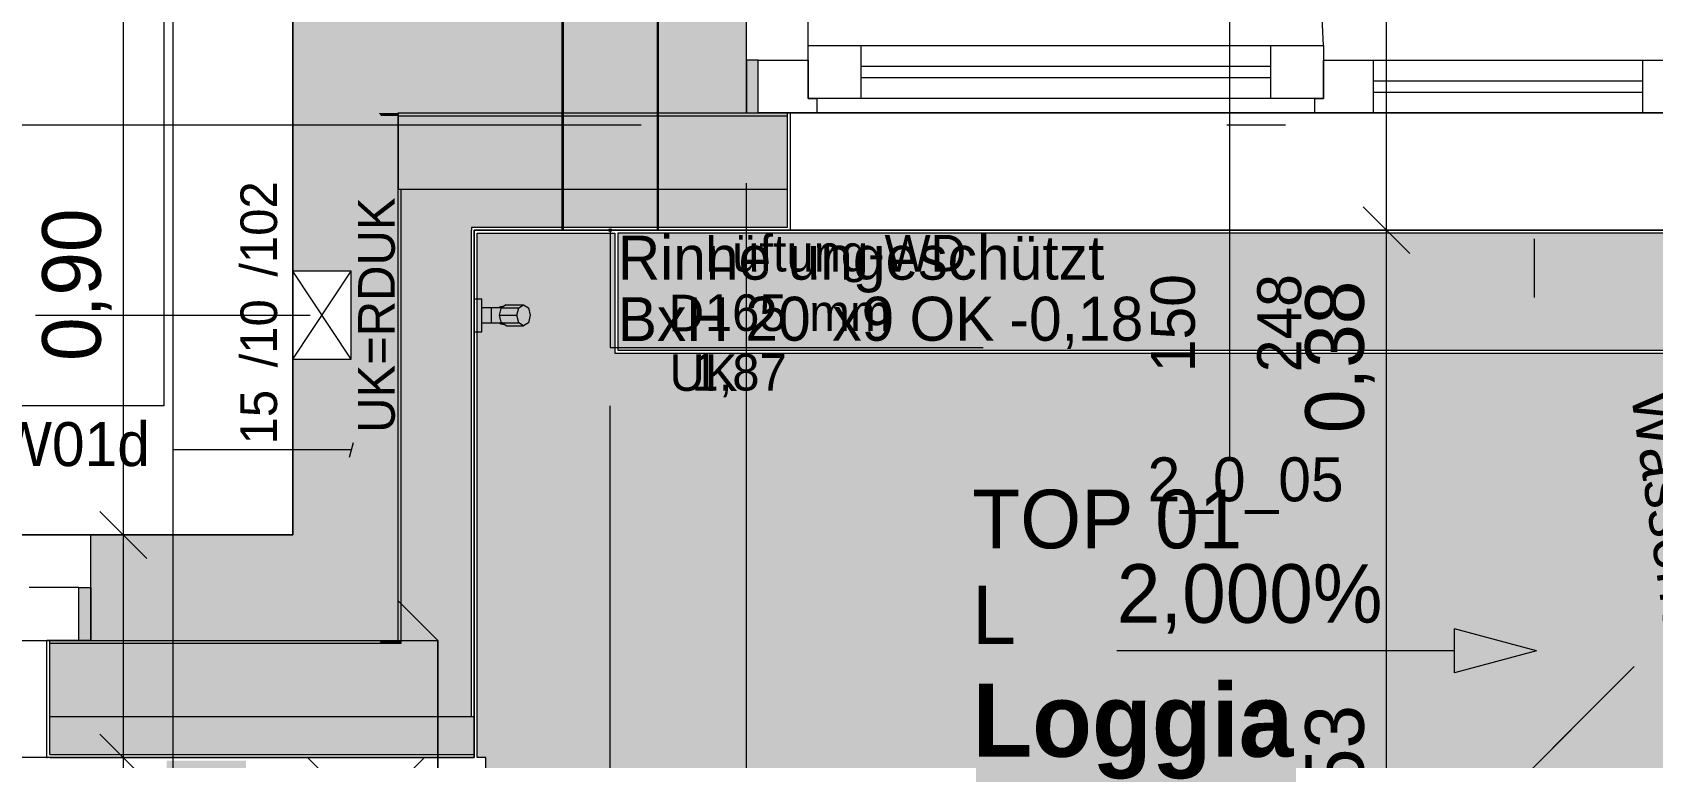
# Model space of a CAD drawing. Header units: metres. Extents: x -3.9 to 83, y -38 to 6.2.
# Drawn here: x 11.76 to 14.527, y -31.08 to -29.843 of the extents above; entities that cross this region are included whole.
import ezdxf

# ---------------------------------------------------------------- set-up
doc = ezdxf.new("R2010")
doc.units = ezdxf.units.M
doc.header["$MEASUREMENT"] = 0
for name, pattern in [('Achse', [0.004, 0.002, -0.001, 0, -0.001]), ('Baufluchtlinie', [0.013, 0.008, -0.005]), ('Schnittlinie', [0.006, 0.003, -0.0015, 0, -0.0015]), ('Strichlinie eng', [0.002, 0.0015, -0.0005]), ('Untersicht', [0.001, 0.0005, -0.0005])]:
    doc.linetypes.add(name, pattern=pattern)
for name, color, linetype in [('0._EG PP_2_000 Achsraster', 7, 'Continuous'), ('0._EG PP_2_110 Wand Aussen', 7, 'Continuous'), ('0._EG PP_2_210 Decke', 7, 'Continuous'), ('0._EG PP_2_220 Bodenaufbau', 7, 'Continuous'), ('0._EG PP_2_221 Bodenaufbau - Abdichtung', 7, 'Continuous'), ('0._EG PP_2_221 Bodenaufbau - Terrassenbelag', 7, 'Continuous'), ('0._EG PP_2_270 Deckendurchbruchsymbol', 7, 'Continuous'), ('0._EG PP_2_520 Fixeinbauten', 7, 'Continuous'), ('0._EG PP_2_611 Entwässerung', 7, 'Continuous'), ('0._EG PP_2_810 Raum', 7, 'Continuous'), ('0._EG PP_2_851 Marker Schnitt', 7, 'Continuous'), ('0._EG PP_2_915 Allgemein Beschriftung.x', 7, 'Continuous'), ('0._EG PP_2_950 Polierplan Bemaßung', 7, 'Continuous'), ('0._EG PP_2_955 Polierplan Beschriftung', 7, 'Continuous')]:
    doc.layers.add(name, color=color, linetype=linetype)
doc.styles.add('ERSTELLTER_STIL_10', font='')
doc.styles.add('ERSTELLTER_STIL_2', font='')
doc.styles.get('ERSTELLTER_STIL_10').set_extended_font_data('Eurostile', bold=True)
doc.styles.get('ERSTELLTER_STIL_2').set_extended_font_data('Eurostile')

msp = doc.modelspace()

# ---------------------------------------------------------------- hatches: boundary and pattern name
at = {"layer": '0._EG PP_2_110 Wand Aussen', "linetype": 'Continuous', "lineweight": 13, "true_color": 0x3f7f02}
for points in [[(12.205, -29.98), (12.3519, -29.98), (12.205, -29.8)], [(12.205, -29.8), (12.3519, -29.98), (12.385, -29.98), (12.385, -29.8)], [(12.385, -29.8), (12.385, -29.98), (12.98, -29.98), (12.98, -29.89), (12.98, -29.8)], [(12.3519, -29.98), (12.205, -29.98), (12.205, -30.25), (12.305, -30.25), (12.305, -30.4), (12.205, -30.4), (12.205, -30.7), (12.385, -30.7), (12.385, -30.0206)], [(12.385, -29.98), (12.3519, -29.98), (12.3559, -29.985), (12.385, -29.985)], [(12.385, -29.985), (12.3559, -29.985), (12.385, -30.0206)], [(12.205, -30.7), (11.86, -30.7), (11.86, -30.79), (11.86, -30.88), (12.205, -30.88)], [(12.205, -30.7), (12.3519, -30.88), (12.385, -30.88), (12.385, -30.7)], [(12.3519, -30.88), (12.205, -30.7), (12.205, -30.88)]]:
    msp.add_hatch(color=76, dxfattribs=at).paths.add_polyline_path(points)
at = {"layer": '0._EG PP_2_110 Wand Aussen', "linetype": 'Continuous', "lineweight": 13, "true_color": 0xff6400}
for points in [[(13, -29.89), (12.98, -29.89), (12.98, -29.98), (13, -29.98)], [(12.385, -30.0206), (12.4579, -30.11), (13.05, -30.11), (13.05, -29.985), (12.385, -29.985)], [(12.39, -30.11), (12.39, -30.0268), (12.385, -30.0206), (12.385, -30.11)], [(12.4579, -30.11), (12.39, -30.0268), (12.39, -30.11)], [(12.39, -30.11), (12.39, -30.175), (12.51, -30.175), (12.51, -30.1739), (12.4579, -30.11)], [(12.51, -30.11), (12.4579, -30.11), (12.51, -30.1739)], [(12.51, -30.1739), (12.5109, -30.175), (13.05, -30.175), (13.05, -30.11), (12.51, -30.11)], [(12.39, -30.175), (12.39, -30.885), (12.51, -30.885), (12.51, -30.175)], [(12.5109, -30.175), (12.51, -30.1739), (12.51, -30.175)], [(11.84, -30.79), (11.84, -30.88), (11.86, -30.88), (11.86, -30.79)], [(11.79, -31.01), (12.39, -31.01), (12.39, -30.9268), (12.3559, -30.885), (11.79, -30.885)], [(12.3559, -30.885), (12.385, -30.9206), (12.385, -30.885)], [(12.385, -30.885), (12.385, -30.9206), (12.39, -30.9268), (12.39, -30.885)], [(12.39, -30.885), (12.39, -30.9268), (12.4579, -31.01), (12.51, -31.01), (12.51, -30.885)], [(12.39, -31.01), (12.4579, -31.01), (12.39, -30.9268)], [(12.4579, -31.01), (11.79, -31.01), (11.79, -31.075), (12.5109, -31.075)], [(12.4579, -31.01), (12.51, -31.0739), (12.51, -31.01)], [(12.51, -31.01), (12.51, -31.0739), (12.5109, -31.075), (12.515, -31.075), (12.515, -31.01)]]:
    msp.add_hatch(color=30, dxfattribs=at).paths.add_polyline_path(points)
at = {"layer": '0._EG PP_2_110 Wand Aussen', "linetype": 'Continuous', "lineweight": 0, "true_color": 0x373737}
for points in [[(12.385, -29.985), (13.05, -29.985), (13.05, -29.98), (12.385, -29.98)], [(12.385, -30.11), (12.385, -30.88), (12.39, -30.88), (12.39, -30.11)], [(11.79, -30.885), (12.3559, -30.885), (12.3519, -30.88), (11.79, -30.88)], [(12.3519, -30.88), (12.3559, -30.885), (12.385, -30.885), (12.385, -30.88)], [(12.385, -30.88), (12.385, -30.885), (12.39, -30.885), (12.39, -30.88)]]:
    msp.add_hatch(color=250, dxfattribs=at).paths.add_polyline_path(points)
at = {"layer": '0._EG PP_2_221 Bodenaufbau - Terrassenbelag', "linetype": 'Continuous', "lineweight": 0, "true_color": 0x111111}
msp.add_hatch(color=250, dxfattribs=at).paths.add_polyline_path([(9.8, -31.215), (9.87, -31.215), (9.87, -32.2451), (18.2062, -31.0466), (18.2099, -30.185), (18.0091, -30.185), (18.0091, -30.315), (17.85, -30.315), (17.85, -30.39), (15.59, -30.39), (15.59, -30.185), (15.345, -30.185), (15.345, -30.595), (14.935, -30.595), (14.935, -30.185), (14.665, -30.185), (14.665, -30.39), (12.755, -30.39), (12.755, -30.185), (12.52, -30.185), (12.52, -31.08), (12.535, -31.08), (12.535, -31.495), (12.125, -31.495), (12.125, -31.085), (11.99, -31.085), (11.99, -31.29), (10.08, -31.29), (10.08, -31.085), (9.8, -31.085)])
at = {"layer": '0._EG PP_2_611 Entwässerung', "linetype": 'Continuous', "lineweight": 13, "true_color": 0x89cdad}
msp.add_hatch(color=123, dxfattribs=at).paths.add_polyline_path([(12.76, -30.385), (14.66, -30.385), (14.66, -30.185), (12.76, -30.185)])
at = {"layer": '0._EG PP_2_950 Polierplan Bemaßung', "linetype": 'Continuous', "lineweight": 0, "true_color": 0x000000}
msp.add_hatch(color=18, dxfattribs=at).paths.add_polyline_path([(12.7445, -30.18), (12.7447, -30.181), (12.7453, -30.1818), (12.7461, -30.1823), (12.747, -30.1825), (12.748, -30.1823), (12.7488, -30.1818), (12.7493, -30.181), (12.7495, -30.18), (12.7493, -30.179), (12.7488, -30.1782), (12.748, -30.1777), (12.747, -30.1775), (12.7461, -30.1777), (12.7453, -30.1782), (12.7447, -30.179)])
at = {"layer": '0._EG PP_2_950 Polierplan Bemaßung', "linetype": 'Continuous', "lineweight": 13, "true_color": 0x6c6cff}
msp.add_hatch(color=171, dxfattribs=at).paths.add_polyline_path([(14.3285, -30.8977), (14.1886, -30.8602), (14.1886, -30.9352)])

# ---------------------------------------------------------------- linework, layer by layer
at = {"layer": '0._EG PP_2_000 Achsraster', "color": 5, "linetype": 'Achse', "lineweight": 0, "ltscale": 1000}
for p, q in [((12, 3), (12, -36)), ((-1.5, -30), (21, -30))]:
    msp.add_line(p, q, dxfattribs=at)
at = {"layer": '0._EG PP_2_110 Wand Aussen', "color": 8, "linetype": 'Strichlinie eng', "lineweight": 0, "ltscale": 1000}
msp.add_line((13.085, -29.865), (13.085, -28.985), dxfattribs=at)
at = {"layer": '0._EG PP_2_110 Wand Aussen', "color": 7, "linetype": 'Continuous', "lineweight": 18, "ltscale": 1000}
for p, q in [((12.98, -29.89), (12.98, -29.8)), ((12.98, -29.89), (12.98, -29.8)), ((12.98, -29.98), (12.98, -29.89)), ((12.98, -29.98), (12.98, -29.89)), ((12.98, -29.98), (12.98, -29.89)), ((12.385, -29.98), (12.385, -29.985)), ((12.385, -29.98), (12.385, -29.985)), ((12.385, -29.98), (12.98, -29.98)), ((12.385, -29.985), (12.385, -30.0206)), ((12.385, -29.985), (12.385, -30.0206)), ((12.98, -29.98), (13.05, -29.98)), ((12.98, -29.98), (13.05, -29.98)), ((12.98, -29.98), (13.05, -29.98)), ((12.385, -30.0206), (12.385, -30.11)), ((12.385, -30.0206), (12.385, -30.11)), ((12.385, -30.7), (12.385, -30.11)), ((12.305, -30.25), (12.205, -30.25)), ((12.305, -30.4), (12.305, -30.25)), ((12.205, -30.4), (12.305, -30.4)), ((11.86, -30.79), (11.86, -30.7)), ((11.86, -30.79), (11.86, -30.7)), ((12.385, -30.88), (12.385, -30.7)), ((12.385, -30.88), (12.385, -30.7)), ((11.86, -30.88), (11.86, -30.79)), ((11.86, -30.88), (11.86, -30.79)), ((11.86, -30.88), (11.86, -30.79)), ((11.86, -30.88), (11.79, -30.88)), ((11.86, -30.88), (11.79, -30.88)), ((11.86, -30.88), (11.79, -30.88)), ((11.86, -30.88), (12.205, -30.88)), ((12.205, -30.88), (12.3519, -30.88)), ((12.3519, -30.88), (12.385, -30.88))]:
    msp.add_line(p, q, dxfattribs=at)
at = {"layer": '0._EG PP_2_110 Wand Aussen', "color": 7, "linetype": 'Continuous', "lineweight": 13, "ltscale": 1000}
for p, q in [((13.805, -30.5691), (13.805, -29.8)), ((13.085, -29.955), (13.085, -29.865)), ((13.085, -29.865), (13.175, -29.865)), ((13.175, -29.865), (13.875, -29.865)), ((13.175, -29.865), (13.175, -29.955)), ((13.875, -29.955), (13.875, -29.865)), ((13.875, -29.865), (13.965, -29.865)), ((13.965, -29.865), (13.965, -29.955)), ((13, -29.89), (13.085, -29.89)), ((13, -29.98), (13, -29.89)), ((13.085, -29.89), (13.085, -29.955)), ((13.175, -29.9), (13.875, -29.9)), ((13.965, -29.955), (13.965, -29.89)), ((13.965, -29.89), (14, -29.89)), ((14, -29.89), (14.05, -29.89)), ((14.05, -29.89), (14.51, -29.89)), ((14.05, -29.89), (14.05, -29.98)), ((14.51, -29.98), (14.51, -29.89)), ((14.51, -29.89), (14.61, -29.89)), ((13.875, -29.92), (13.175, -29.92)), ((14.05, -29.925), (14.51, -29.925)), ((13.085, -29.955), (13.1, -29.955)), ((13.175, -29.955), (13.085, -29.955)), ((13.1, -29.955), (13.1, -29.98)), ((13.875, -29.955), (13.175, -29.955)), ((13.965, -29.955), (13.875, -29.955)), ((13.95, -29.98), (13.95, -29.955)), ((13.95, -29.955), (13.965, -29.955)), ((14.51, -29.945), (14.05, -29.945)), ((12.385, -29.985), (13.05, -29.985)), ((13.1, -29.98), (13, -29.98)), ((13.05, -29.98), (13.055, -29.98)), ((13.05, -30.175), (13.05, -29.98)), ((13.05, -29.98), (13.055, -29.98)), ((13.05, -29.98), (13.055, -29.98)), ((13.055, -29.985), (13.055, -29.98)), ((13.055, -29.985), (13.055, -29.98)), ((13.055, -30.11), (13.055, -29.985)), ((13.055, -30.11), (13.055, -29.985)), ((13.95, -29.98), (13.1, -29.98)), ((14, -29.98), (13.95, -29.98)), ((14.05, -29.98), (14, -29.98)), ((14.51, -29.98), (14.05, -29.98)), ((14.61, -29.98), (14.51, -29.98)), ((12.39, -30.88), (12.39, -30.11)), ((13.055, -30.175), (13.055, -30.11)), ((13.055, -30.175), (13.055, -30.11)), ((12.51, -30.175), (12.51, -30.18)), ((12.51, -30.175), (12.51, -30.18)), ((12.51, -30.175), (12.5109, -30.175)), ((12.51, -30.885), (12.51, -30.18)), ((12.5109, -30.175), (13.05, -30.175)), ((13.05, -30.18), (13.055, -30.18)), ((13.055, -30.18), (13.055, -30.175)), ((13.055, -30.18), (13.055, -30.175)), ((13.055, -30.18), (14.555, -30.18)), ((11.766, -30.325), (12.235, -30.325)), ((11.86, -30.7), (10.21, -30.7)), ((11.84, -30.79), (11.755, -30.79)), ((11.84, -30.88), (11.84, -30.79)), ((11.74, -30.88), (11.84, -30.88)), ((11.785, -30.885), (11.785, -30.88)), ((11.79, -30.88), (11.785, -30.88)), ((11.79, -30.88), (11.785, -30.88)), ((11.79, -30.88), (11.785, -30.88)), ((11.785, -30.885), (11.785, -30.88)), ((11.785, -31.01), (11.785, -30.885)), ((11.785, -31.01), (11.785, -30.885)), ((11.79, -31.075), (11.79, -30.88)), ((11.79, -30.885), (12.3559, -30.885)), ((12.3559, -30.885), (12.385, -30.885)), ((12.385, -30.885), (12.39, -30.885)), ((12.39, -30.885), (12.39, -30.88)), ((12.39, -30.885), (12.39, -30.88)), ((12.51, -31.01), (12.51, -30.885)), ((12.51, -31.01), (12.51, -30.885)), ((11.785, -31.075), (11.785, -31.01)), ((11.785, -31.075), (11.785, -31.01)), ((11.785, -31.08), (10.285, -31.08)), ((11.785, -31.08), (11.785, -31.075)), ((11.785, -31.08), (11.785, -31.075)), ((11.79, -31.08), (11.785, -31.08)), ((11.79, -31.075), (12.5109, -31.075)), ((12.5109, -31.075), (12.515, -31.075))]:
    msp.add_line(p, q, dxfattribs=at)
at = {"layer": '0._EG PP_2_110 Wand Aussen', "color": 1, "linetype": 'Baufluchtlinie', "lineweight": 0, "ltscale": 1000}
for p, q in [((12.385, -30.11), (12.39, -30.11)), ((12.385, -30.11), (12.39, -30.11)), ((12.39, -30.11), (12.4579, -30.11)), ((12.39, -30.11), (12.4579, -30.11)), ((12.4579, -30.11), (13.05, -30.11)), ((11.79, -31.01), (12.39, -31.01)), ((12.39, -31.01), (12.4579, -31.01)), ((12.4579, -31.01), (12.51, -31.01)), ((12.51, -31.01), (12.515, -31.01)), ((12.51, -31.01), (12.515, -31.01))]:
    msp.add_line(p, q, dxfattribs=at)
at = {"layer": '0._EG PP_2_110 Wand Aussen', "color": 7, "linetype": 'Continuous', "lineweight": 18, "ltscale": 1000, "flags": 128}
for points in [[(12.205, -29.8), (12.205, -29.98)], [(12.205, -29.98), (12.205, -30.25)], [(12.205, -30.4), (12.205, -30.7)], [(12.205, -30.7), (11.86, -30.7)]]:
    msp.add_lwpolyline(points, dxfattribs=at)
at = {"layer": '0._EG PP_2_110 Wand Aussen', "color": 16, "linetype": 'Untersicht', "lineweight": 13, "ltscale": 1000, "true_color": 0x7e0000, "flags": 128}
for points in [[(12.6645, -29.8), (12.6645, -29.98)], [(12.8295, -29.98), (12.8295, -29.8)], [(12.6645, -29.98), (12.6645, -29.985)], [(12.6645, -29.985), (12.6645, -30.11)], [(12.8295, -29.985), (12.8295, -29.98)], [(12.8295, -30.11), (12.8295, -29.985)], [(12.6645, -30.11), (12.6645, -30.175)], [(12.8295, -30.175), (12.8295, -30.11)], [(12.6645, -30.175), (12.6645, -30.18)], [(12.8295, -30.18), (12.8295, -30.175)]]:
    msp.add_lwpolyline(points, dxfattribs=at)
at = {"layer": '0._EG PP_2_110 Wand Aussen', "color": 7, "linetype": 'Continuous', "lineweight": 13, "ltscale": 1000, "flags": 128}
for points in [[(13, -29.89), (12.98, -29.89), (12.98, -29.98), (13, -29.98)], [(11.84, -30.79), (11.86, -30.79), (11.86, -30.88), (11.84, -30.88)]]:
    msp.add_lwpolyline(points, close=True, dxfattribs=at)
for points in [[(12.515, -31.01), (12.515, -30.18)], [(12.515, -30.18), (12.6645, -30.18)], [(12.6645, -30.18), (12.8295, -30.18)], [(12.8295, -30.18), (13.05, -30.18)], [(12.515, -31.075), (12.515, -31.01)], [(11.79, -31.08), (12.515, -31.08)], [(12.515, -31.08), (12.515, -31.075)]]:
    msp.add_lwpolyline(points, dxfattribs=at)
at = {"layer": '0._EG PP_2_110 Wand Aussen', "color": 8, "linetype": 'Strichlinie eng', "lineweight": 0, "ltscale": 1000}
msp.add_arc((13.085, -29.865), 0.88, 0, 90, dxfattribs=at)
at = {"layer": '0._EG PP_2_110 Wand Aussen', "color": 7, "linetype": 'Continuous', "lineweight": 13, "ltscale": 1000}
for p in [(13.055, -30.18), (11.86, -30.7), (11.785, -31.08)]:
    msp.add_point(p, dxfattribs=at)
at = {"layer": '0._EG PP_2_210 Decke', "color": 7, "linetype": 'Continuous', "lineweight": 13, "ltscale": 1000, "true_color": 0xf4f4f4, "flags": 128}
msp.add_lwpolyline([(5.305, -21.495), (0.1844, -21.495), (0.1967, -31.38), (9.535, -31.38), (9.535, -30.88), (12.385, -30.88), (12.385, -29.98), (18.7258, -29.98), (18.7621, -21.495), (12.465, -21.495), (12.465, -24.32), (13.0067, -24.32), (13.2326, -25.87), (9.875, -25.87), (7.875, -25.87), (7.875, -23.92), (5.305, -23.92)], close=True, dxfattribs=at)
at = {"layer": '0._EG PP_2_210 Decke', "color": 8, "linetype": 'Continuous', "lineweight": 13, "ltscale": 1000, "flags": 128}
msp.add_lwpolyline([(0.1962, -30.98), (0.1998, -33.8865), (18.7205, -31.2253), (18.7275, -29.58), (11.985, -29.58), (11.985, -30.48), (9.135, -30.48), (9.135, -30.98)], close=True, dxfattribs=at)
at = {"layer": '0._EG PP_2_220 Bodenaufbau', "color": 7, "linetype": 'Continuous', "lineweight": 13, "ltscale": 1000, "true_color": 0xf4f4f4, "flags": 128}
for points in [[(0.3646, -21.675), (0.3765, -31.2), (9.355, -31.2), (9.355, -30.7), (12.205, -30.7), (12.205, -29.8), (18.5466, -29.8), (18.5814, -21.675), (12.645, -21.675), (12.645, -24.1), (10.05, -24.1), (10.05, -25.6), (11.19, -25.6), (11.19, -26.05), (7.695, -26.05), (7.695, -24.1), (5.125, -24.1), (5.125, -21.675)], [(0.5091, -33.33), (0.1991, -33.3299), (0.1997, -33.8043), (18.4106, -31.1861), (18.4149, -30.18), (12.515, -30.18), (12.515, -31.08), (9.665, -31.08), (9.665, -31.58), (0.5066, -31.58)], [(0.5091, -33.33), (0.1991, -33.3299), (0.1997, -33.8057), (18.5407, -31.1689), (18.5449, -30.18), (12.515, -30.18), (12.515, -31.08), (9.665, -31.08), (9.665, -31.58), (0.5066, -31.58)]]:
    msp.add_lwpolyline(points, close=True, dxfattribs=at)
at = {"layer": '0._EG PP_2_221 Bodenaufbau - Abdichtung', "color": 171, "linetype": 'Untersicht', "lineweight": 13, "ltscale": 1000, "true_color": 0x6c6cff, "flags": 128}
for points in [[(12.385, -29.98), (14.84, -29.98)], [(12.385, -30.8125), (12.385, -29.98)], [(15.14, -30.28), (13.4349, -31.9852)], [(13.4349, -31.9852), (15.14, -30.28)], [(12.4525, -30.88), (12.385, -30.8125)], [(10.065, -30.88), (12.4525, -30.88)], [(12.4525, -30.88), (12.4525, -32.1258)], [(12.4525, -32.1264), (12.4525, -30.88)]]:
    msp.add_lwpolyline(points, dxfattribs=at)
at = {"layer": '0._EG PP_2_221 Bodenaufbau - Terrassenbelag', "color": 7, "linetype": 'Continuous', "lineweight": 18, "ltscale": 1000, "flags": 128}
for points in [[(12.52, -30.1848), (12.755, -30.1848)], [(12.52, -30.185), (12.755, -30.185)], [(12.52, -31.08), (12.52, -30.185)], [(12.755, -30.185), (12.755, -30.39)], [(12.755, -30.3898), (14.665, -30.3898)], [(12.755, -30.39), (14.665, -30.39)], [(12.535, -31.08), (12.52, -31.08)], [(12.535, -31.495), (12.535, -31.08)]]:
    msp.add_lwpolyline(points, dxfattribs=at)
at = {"layer": '0._EG PP_2_270 Deckendurchbruchsymbol', "color": 1, "linetype": 'Strichlinie eng', "lineweight": 0, "ltscale": 1000}
for p, q in [((12.305, -30.4), (12.205, -30.25)), ((12.205, -30.4), (12.305, -30.25))]:
    msp.add_line(p, q, dxfattribs=at)
at = {"layer": '0._EG PP_2_270 Deckendurchbruchsymbol', "color": 7, "linetype": 'Untersicht', "lineweight": 13, "ltscale": 1000}
for p, q in [((12.23, -31.28), (12.43, -31.08)), ((12.23, -31.08), (12.43, -31.28))]:
    msp.add_line(p, q, dxfattribs=at)
at = {"layer": '0._EG PP_2_270 Deckendurchbruchsymbol', "color": 1, "linetype": 'Strichlinie eng', "lineweight": 0, "ltscale": 1000, "flags": 128}
msp.add_lwpolyline([(12.305, -30.25), (12.205, -30.25), (12.205, -30.4), (12.305, -30.4)], close=True, dxfattribs=at)
at = {"layer": '0._EG PP_2_520 Fixeinbauten', "color": 7, "linetype": 'Continuous', "lineweight": 13, "ltscale": 1000}
for p, q in [((12.515, -30.3532), (12.515, -30.2972)), ((12.515, -30.2972), (12.528, -30.2972)), ((12.528, -30.3532), (12.528, -30.2972)), ((12.528, -30.3122), (12.5437, -30.3122)), ((12.5437, -30.3122), (12.5611, -30.3122)), ((12.5437, -30.3122), (12.5437, -30.3382)), ((12.5579, -30.3116), (12.5567, -30.3122)), ((12.5603, -30.3107), (12.5579, -30.3116)), ((12.5581, -30.3252), (12.5611, -30.3136)), ((12.5629, -30.3102), (12.5603, -30.3107)), ((12.5611, -30.3136), (12.5611, -30.3122)), ((12.5618, -30.3122), (12.5611, -30.3122)), ((12.5611, -30.3122), (12.5618, -30.3122)), ((12.5611, -30.3136), (12.5614, -30.3125)), ((12.5614, -30.3125), (12.5912, -30.3125)), ((12.5695, -30.3072), (12.5618, -30.3122)), ((12.5649, -30.3102), (12.5629, -30.3102)), ((12.5695, -30.3072), (12.5992, -30.3072)), ((12.5878, -30.3252), (12.5912, -30.3125)), ((12.5912, -30.3125), (12.5992, -30.3072)), ((12.5992, -30.3072), (12.6073, -30.3125)), ((12.6073, -30.3125), (12.6106, -30.3252)), ((12.528, -30.3382), (12.5437, -30.3382)), ((12.5437, -30.3382), (12.5611, -30.3382)), ((12.5567, -30.3382), (12.5579, -30.3389)), ((12.5579, -30.3389), (12.5603, -30.3398)), ((12.5581, -30.3252), (12.5878, -30.3252)), ((12.5611, -30.3369), (12.5581, -30.3252)), ((12.5603, -30.3398), (12.5629, -30.3402)), ((12.5614, -30.338), (12.5611, -30.3369)), ((12.5611, -30.3369), (12.5611, -30.3382)), ((12.5618, -30.3382), (12.5611, -30.3382)), ((12.5618, -30.3382), (12.5614, -30.338)), ((12.5614, -30.338), (12.5912, -30.338)), ((12.5695, -30.3432), (12.5618, -30.3382)), ((12.5629, -30.3402), (12.5649, -30.3402)), ((12.5695, -30.3432), (12.5992, -30.3432)), ((12.5912, -30.338), (12.5878, -30.3252)), ((12.5992, -30.3432), (12.5912, -30.338)), ((12.6073, -30.338), (12.5992, -30.3432)), ((12.6106, -30.3252), (12.6073, -30.338)), ((12.515, -30.3532), (12.528, -30.3532))]:
    msp.add_line(p, q, dxfattribs=at)
at = {"layer": '0._EG PP_2_520 Fixeinbauten', "color": 8, "linetype": 'Untersicht', "lineweight": 0, "ltscale": 1000, "flags": 128}
for points in [[(12.667, -29.8), (12.667, -30.18)], [(12.827, -29.8), (12.827, -30.18)], [(12.667, -30.18), (12.6709, -30.18), (12.6823, -30.18), (12.7, -30.18), (12.7223, -30.18), (12.747, -30.18), (12.7718, -30.18), (12.7941, -30.18), (12.8118, -30.18), (12.8231, -30.18), (12.827, -30.18)]]:
    msp.add_lwpolyline(points, dxfattribs=at)
at = {"layer": '0._EG PP_2_611 Entwässerung', "color": 123, "linetype": 'Continuous', "lineweight": 13, "ltscale": 1000, "true_color": 0x89cdad, "flags": 128}
msp.add_lwpolyline([(12.76, -30.385), (14.66, -30.385), (14.66, -30.185), (12.76, -30.185)], close=True, dxfattribs=at)
at = {"layer": '0._EG PP_2_851 Marker Schnitt', "color": 7, "linetype": 'Schnittlinie', "lineweight": 13, "ltscale": 1000}
msp.add_line((14.325, 4.805), (14.325, -35.645), dxfattribs=at)
at = {"layer": '0._EG PP_2_915 Allgemein Beschriftung.x', "color": 7, "linetype": 'Continuous', "lineweight": 13, "ltscale": 1000}
for p, q in [((12.0577, -30.5549), (12.0021, -30.5549)), ((12.3052, -30.5549), (12.0577, -30.5549)), ((12.3019, -30.5674), (12.3086, -30.5424))]:
    msp.add_line(p, q, dxfattribs=at)
at = {"layer": '0._EG PP_2_950 Polierplan Bemaßung', "color": 6, "linetype": 'Continuous', "lineweight": 13, "ltscale": 1000, "true_color": 0xfb02fe}
for p, q in [((11.9158, -30.7), (11.9158, -29.8)), ((14.0725, -30.18), (14.0725, -29.8)), ((14.0325, -30.14), (14.1125, -30.22)), ((14.1475, -30.18), (13.9975, -30.18)), ((14.0725, -31.7081), (14.0725, -30.18)), ((11.8758, -30.66), (11.9558, -30.74)), ((11.9908, -30.7), (11.8408, -30.7)), ((11.9158, -31.08), (11.9158, -30.7)), ((11.8758, -31.04), (11.9558, -31.12)), ((11.9908, -31.08), (11.8408, -31.08)), ((11.9158, -32.0182), (11.9158, -31.08))]:
    msp.add_line(p, q, dxfattribs=at)
at = {"layer": '0._EG PP_2_950 Polierplan Bemaßung', "color": 76, "linetype": 'Continuous', "lineweight": 13, "ltscale": 1000, "true_color": 0x3f7f02}
for p, q in [((12.98, -34.47), (12.98, -30.1)), ((12.747, -34.47), (12.747, -30.48))]:
    msp.add_line(p, q, dxfattribs=at)
at = {"layer": '0._EG PP_2_950 Polierplan Bemaßung', "color": 7, "linetype": 'Continuous', "lineweight": 13, "ltscale": 1000}
for p, q in [((12.747, -30.1825), (12.747, -30.38)), ((12.747, -30.38), (12.847, -30.38)), ((12.847, -30.38), (13.384, -30.38))]:
    msp.add_line(p, q, dxfattribs=at)
at = {"layer": '0._EG PP_2_950 Polierplan Bemaßung', "color": 171, "linetype": 'Continuous', "lineweight": 13, "ltscale": 1000, "true_color": 0x6c6cff}
for p, q in [((14.1886, -30.9352), (14.1886, -30.8602)), ((14.3285, -30.8977), (14.1886, -30.8602)), ((14.1285, -30.8977), (13.6122, -30.8977)), ((14.1886, -30.8977), (14.1285, -30.8977)), ((14.3285, -30.8977), (14.1886, -30.9352))]:
    msp.add_line(p, q, dxfattribs=at)
at = {"layer": '0._EG PP_2_950 Polierplan Bemaßung', "color": 7, "linetype": 'Continuous', "lineweight": 13, "ltscale": 1000}
msp.add_circle((12.747, -30.18), 0.0025, dxfattribs=at)

# ---------------------------------------------------------------- texts
at = {"layer": '0._EG PP_2_110 Wand Aussen', "color": 7, "linetype": 'Continuous', "lineweight": 13, "char_height": 0.075, "attachment_point": 9, "rotation": 90, "style": 'ERSTELLTER_STIL_2'}
for s, insert in [('\\A1;{\\pqr;\\pt0;\\fEurostile|b0|i0|c0|p0;\\W1.000000;150}', (13.7464, -30.255)), ('\\A1;{\\pqr;\\pt0;\\fEurostile|b0|i0|c0|p0;\\W1.000000;248}', (13.928, -30.255))]:
    msp.add_mtext(s, dxfattribs=dict(at, insert=insert))
at = {"layer": '0._EG PP_2_110 Wand Aussen', "color": 7, "linetype": 'Continuous', "lineweight": 13, "insert": (13.9993, -30.6643), "char_height": 0.075, "attachment_point": 9, "style": 'ERSTELLTER_STIL_2'}
msp.add_mtext('\\A1;{\\pqr;\\pt0;\\fEurostile|b0|i0|c0|p0;\\W1.000000;2_0_05}', dxfattribs=at)
at = {"layer": '0._EG PP_2_270 Deckendurchbruchsymbol', "color": 1, "linetype": 'Continuous', "lineweight": 0, "char_height": 0.0625, "rotation": 90, "style": 'ERSTELLTER_STIL_2'}
for s, insert, attachment_point in [('\\A1;{\\pqc;\\pt0;\\fEurostile|b0|i0|c0|p0;\\W1.000000; 15\\fEurostile|b0|i0|c0|p0;\\W1.000000;\\A1{\\H.66x;\\S^  ;}\\fEurostile|b0|i0|c0|p0;\\W1.000000; /10\\fEurostile|b0|i0|c0|p0;\\W1.000000;\\A1{\\H.66x;\\S^  ;}\\fEurostile|b0|i0|c0|p0;\\W1.000000; /102\\fEurostile|b0|i0|c0|p0;\\W1.000000;\\A1{\\H.66x;\\S^  ;}}', (12.1965, -30.325), 8), ('\\A1;{\\pqc;\\pt0;\\fEurostile|b0|i0|c0|p0;\\W1.000000;UK=RDUK}', (12.3167, -30.325), 2)]:
    msp.add_mtext(s, dxfattribs=dict(at, insert=insert, attachment_point=attachment_point))
at = {"layer": '0._EG PP_2_810 Raum', "color": 7, "linetype": 'Continuous', "lineweight": 13, "attachment_point": 1}
for s, insert, char_height, style in [('\\A1;{\\pql;\\pt0;\\fEurostile|b0|i0|c0|p0;\\W1.000000;TOP 01}', (13.3655, -30.6229), 0.1, 'ERSTELLTER_STIL_2'), ('\\A1;{\\pql;\\pt0;\\fEurostile|b0|i0|c0|p0;\\W1.000000;L}', (13.3655, -30.7864), 0.1, 'ERSTELLTER_STIL_2'), ('\\A1;{\\pql;\\pt0;\\fEurostile|b1|i0|c0|p0;\\W1.000000;Loggia}', (13.3655, -30.9536), 0.125, 'ERSTELLTER_STIL_10')]:
    msp.add_mtext(s, dxfattribs=dict(at, insert=insert, char_height=char_height, style=style))
at = {"layer": '0._EG PP_2_915 Allgemein Beschriftung.x', "color": 7, "linetype": 'Continuous', "lineweight": 13, "insert": (11.6323, -30.5456), "char_height": 0.075, "attachment_point": 4, "style": 'ERSTELLTER_STIL_2'}
msp.add_mtext('\\A1;{\\pql;\\fEurostile|b0|i0|c0|p0;\\W1.000000;AW01d}', dxfattribs=at)
at = {"layer": '0._EG PP_2_950 Polierplan Bemaßung', "color": 6, "linetype": 'Continuous', "lineweight": 13, "true_color": 0xfb02fe, "char_height": 0.1, "width": 0.306373, "attachment_point": 7, "rotation": 90, "style": 'ERSTELLTER_STIL_2'}
for s, insert in [('\\A1;{\\pql;\\fEurostile|b0|i0|c0|p0;\\W1.000000;0,90}', (11.8958, -30.4032)), ('\\A1;{\\pql;\\fEurostile|b0|i0|c0|p0;\\W1.000000;0,38}', (14.0525, -30.5264)), ('\\A1;{\\pql;\\fEurostile|b0|i0|c0|p0;\\W1.000000;1,53}', (14.0525, -31.2504))]:
    msp.add_mtext(s, dxfattribs=dict(at, insert=insert))
at = {"layer": '0._EG PP_2_950 Polierplan Bemaßung', "color": 7, "linetype": 'Continuous', "lineweight": 13, "char_height": 0.0625, "style": 'ERSTELLTER_STIL_2'}
for s, insert, attachment_point in [('\\A1;{\\pql;\\pt0,1;\\fEurostile|b0|i0|c0|p0;\\W1.000000;}', (12.847, -30.1769), 1), ('\\A1;{\\pql;\\pt0,1;\\fEurostile|b0|i0|c0|p0;\\W1.000000;Lüftung-WD\\fEurostile|b0|i0|c0|p0;\\W1.000000;\\A1{\\H.66x;\\S^  ;}\\fEurostile|b0|i0|c0|p0;\\W1.000000;\\fEurostile|b0|i0|c0|p0;\\W1.000000;\\A1{\\H.66x;\\S^  ;}\\fEurostile|b0|i0|c0|p0;\\W1.000000;\\fEurostile|b0|i0|c0|p0;\\W1.000000;\\fEurostile|b0|i0|c0|p0;\\W1.000000;\\fEurostile|b0|i0|c0|p0;\\W1.000000;\\fEurostile|b0|i0|c0|p0;\\W1.000000;\\fEurostile|b0|i0|c0|p0;\\W1.000000;\\fEurostile|b0|i0|c0|p0;\\W1.000000;\\A1{\\H.66x;\\S^  ;}\\fEurostile|b0|i0|c0|p0;\\W1.000000;\\fEurostile|b0|i0|c0|p0;\\W1.000000;\\A1{\\H.66x;\\S^  ;}\\fEurostile|b0|i0|c0|p0;\\W1.000000;\\fEurostile|b0|i0|c0|p0;\\W1.000000;\\fEurostile|b0|i0|c0|p0;\\W1.000000;\\fEurostile|b0|i0|c0|p0;\\W1.000000;\\fEurostile|b0|i0|c0|p0;\\W1.000000;\\fEurostile|b0|i0|c0|p0;\\W1.000000;\\fEurostile|b0|i0|c0|p0;\\W1.000000;\\A1{\\H.66x;\\S^  ;}\\fEurostile|b0|i0|c0|p0;\\W1.000000;\\fEurostile|b0|i0|c0|p0;\\W1.000000;\\A1{\\H.66x;\\S^  ;}\\fEurostile|b0|i0|c0|p0;\\W1.000000;\\fEurostile|b0|i0|c0|p0;\\W1.000000;\\fEurostile|b0|i0|c0|p0;\\W1.000000;\\fEurostile|b0|i0|c0|p0;\\W1.000000;\\fEurostile|b0|i0|c0|p0;\\W1.000000;\\fEurostile|b0|i0|c0|p0;\\W1.000000;\\fEurostile|b0|i0|c0|p0;\\W1.000000;\\A1{\\H.66x;\\S^  ;}\\fEurostile|b0|i0|c0|p0;\\W1.000000;\\fEurostile|b0|i0|c0|p0;\\W1.000000;\\A1{\\H.66x;\\S^  ;}\\fEurostile|b0|i0|c0|p0;\\W1.000000;\\fEurostile|b0|i0|c0|p0;\\W1.000000;\\fEurostile|b0|i0|c0|p0;\\W1.000000;\\fEurostile|b0|i0|c0|p0;\\W1.000000;\\fEurostile|b0|i0|c0|p0;\\W1.000000;\\fEurostile|b0|i0|c0|p0;\\W1.000000;\\fEurostile|b0|i0|c0|p0;\\W1.000000;\\A1{\\H.66x;\\S^  ;}\\fEurostile|b0|i0|c0|p0;\\W1.000000;\\fEurostile|b0|i0|c0|p0;\\W1.000000;\\A1{\\H.66x;\\S^  ;}\\fEurostile|b0|i0|c0|p0;\\W1.000000;\\fEurostile|b0|i0|c0|p0;\\W1.000000;\\fEurostile|b0|i0|c0|p0;\\W1.000000;\\fEurostile|b0|i0|c0|p0;\\W1.000000;\\fEurostile|b0|i0|c0|p0;\\W1.000000;\\fEurostile|b0|i0|c0|p0;\\W1.000000;\\fEurostile|b0|i0|c0|p0;\\W1.000000;\\A1{\\H.66x;\\S^  ;}\\fEurostile|b0|i0|c0|p0;\\W1.000000;}', (12.9088, -30.188), 1), ('\\A1;{\\pql;\\pt0,1;\\fEurostile|b0|i0|c0|p0;\\W1.000000;D}', (12.847, -30.2901), 1), ('\\A1;{\\pql;\\pt0,1;\\fEurostile|b0|i0|c0|p0;\\W1.000000;165\\fEurostile|b0|i0|c0|p0;\\W1.000000;\\A1{\\H.66x;\\S^  ;}\\fEurostile|b0|i0|c0|p0;\\W1.000000; mm\\fEurostile|b0|i0|c0|p0;\\W1.000000;\\A1{\\H.66x;\\S^  ;}\\fEurostile|b0|i0|c0|p0;\\W1.000000;\\fEurostile|b0|i0|c0|p0;\\W1.000000;\\fEurostile|b0|i0|c0|p0;\\W1.000000;\\fEurostile|b0|i0|c0|p0;\\W1.000000;\\fEurostile|b0|i0|c0|p0;\\W1.000000;\\fEurostile|b0|i0|c0|p0;\\W1.000000;\\fEurostile|b0|i0|c0|p0;\\W1.000000;\\A1{\\H.66x;\\S^  ;}\\fEurostile|b0|i0|c0|p0;\\W1.000000;\\fEurostile|b0|i0|c0|p0;\\W1.000000;\\A1{\\H.66x;\\S^  ;}\\fEurostile|b0|i0|c0|p0;\\W1.000000;\\fEurostile|b0|i0|c0|p0;\\W1.000000;\\fEurostile|b0|i0|c0|p0;\\W1.000000;\\fEurostile|b0|i0|c0|p0;\\W1.000000;\\fEurostile|b0|i0|c0|p0;\\W1.000000;\\fEurostile|b0|i0|c0|p0;\\W1.000000;\\fEurostile|b0|i0|c0|p0;\\W1.000000;\\A1{\\H.66x;\\S^  ;}\\fEurostile|b0|i0|c0|p0;\\W1.000000;\\fEurostile|b0|i0|c0|p0;\\W1.000000;\\A1{\\H.66x;\\S^  ;}\\fEurostile|b0|i0|c0|p0;\\W1.000000;\\fEurostile|b0|i0|c0|p0;\\W1.000000;\\fEurostile|b0|i0|c0|p0;\\W1.000000;\\fEurostile|b0|i0|c0|p0;\\W1.000000;\\fEurostile|b0|i0|c0|p0;\\W1.000000;\\fEurostile|b0|i0|c0|p0;\\W1.000000;\\fEurostile|b0|i0|c0|p0;\\W1.000000;\\A1{\\H.66x;\\S^  ;}\\fEurostile|b0|i0|c0|p0;\\W1.000000;\\fEurostile|b0|i0|c0|p0;\\W1.000000;\\A1{\\H.66x;\\S^  ;}\\fEurostile|b0|i0|c0|p0;\\W1.000000;\\fEurostile|b0|i0|c0|p0;\\W1.000000;\\fEurostile|b0|i0|c0|p0;\\W1.000000;\\fEurostile|b0|i0|c0|p0;\\W1.000000;\\fEurostile|b0|i0|c0|p0;\\W1.000000;\\fEurostile|b0|i0|c0|p0;\\W1.000000;\\fEurostile|b0|i0|c0|p0;\\W1.000000;\\A1{\\H.66x;\\S^  ;}\\fEurostile|b0|i0|c0|p0;\\W1.000000;\\fEurostile|b0|i0|c0|p0;\\W1.000000;\\A1{\\H.66x;\\S^  ;}\\fEurostile|b0|i0|c0|p0;\\W1.000000;\\fEurostile|b0|i0|c0|p0;\\W1.000000;\\fEurostile|b0|i0|c0|p0;\\W1.000000;\\fEurostile|b0|i0|c0|p0;\\W1.000000;\\fEurostile|b0|i0|c0|p0;\\W1.000000;\\fEurostile|b0|i0|c0|p0;\\W1.000000;\\fEurostile|b0|i0|c0|p0;\\W1.000000;\\A1{\\H.66x;\\S^  ;}\\fEurostile|b0|i0|c0|p0;\\W1.000000;}', (12.9088, -30.2895), 1), ('\\A1;{\\pqr;\\pt0,1;\\fEurostile|b0|i0|c0|p0;\\W1.000000;UK}', (12.9643, -30.3917), 3), ('\\A1;{\\pqr;\\pt0,1;\\fEurostile|b0|i0|c0|p0;\\W1.000000;1,87\\fEurostile|b0|i0|c0|p0;\\W1.000000;\\A1{\\H.66x;\\S^  ;}\\fEurostile|b0|i0|c0|p0;\\W1.000000;\\fEurostile|b0|i0|c0|p0;\\W1.000000;\\A1{\\H.66x;\\S^  ;}\\fEurostile|b0|i0|c0|p0;\\W1.000000;\\fEurostile|b0|i0|c0|p0;\\W1.000000;\\fEurostile|b0|i0|c0|p0;\\W1.000000;\\fEurostile|b0|i0|c0|p0;\\W1.000000;\\fEurostile|b0|i0|c0|p0;\\W1.000000;\\fEurostile|b0|i0|c0|p0;\\W1.000000;\\fEurostile|b0|i0|c0|p0;\\W1.000000;\\A1{\\H.66x;\\S^  ;}\\fEurostile|b0|i0|c0|p0;\\W1.000000;\\fEurostile|b0|i0|c0|p0;\\W1.000000;\\A1{\\H.66x;\\S^  ;}\\fEurostile|b0|i0|c0|p0;\\W1.000000;\\fEurostile|b0|i0|c0|p0;\\W1.000000;\\fEurostile|b0|i0|c0|p0;\\W1.000000;\\fEurostile|b0|i0|c0|p0;\\W1.000000;\\fEurostile|b0|i0|c0|p0;\\W1.000000;\\fEurostile|b0|i0|c0|p0;\\W1.000000;\\fEurostile|b0|i0|c0|p0;\\W1.000000;\\A1{\\H.66x;\\S^  ;}\\fEurostile|b0|i0|c0|p0;\\W1.000000;\\fEurostile|b0|i0|c0|p0;\\W1.000000;\\A1{\\H.66x;\\S^  ;}\\fEurostile|b0|i0|c0|p0;\\W1.000000;\\fEurostile|b0|i0|c0|p0;\\W1.000000;\\fEurostile|b0|i0|c0|p0;\\W1.000000;\\fEurostile|b0|i0|c0|p0;\\W1.000000;\\fEurostile|b0|i0|c0|p0;\\W1.000000;\\fEurostile|b0|i0|c0|p0;\\W1.000000;\\fEurostile|b0|i0|c0|p0;\\W1.000000;\\A1{\\H.66x;\\S^  ;}\\fEurostile|b0|i0|c0|p0;\\W1.000000;\\fEurostile|b0|i0|c0|p0;\\W1.000000;\\fEurostile|b0|i0|c0|p0;\\W1.000000;\\fEurostile|b0|i0|c0|p0;\\W1.000000;\\fEurostile|b0|i0|c0|p0;\\W1.000000;\\fEurostile|b0|i0|c0|p0;\\W1.000000;\\fEurostile|b0|i0|c0|p0;\\W1.000000;\\fEurostile|b0|i0|c0|p0;\\W1.000000;\\fEurostile|b0|i0|c0|p0;\\W1.000000;\\fEurostile|b0|i0|c0|p0;\\W1.000000;\\fEurostile|b0|i0|c0|p0;\\W1.000000;\\fEurostile|b0|i0|c0|p0;\\W1.000000;\\fEurostile|b0|i0|c0|p0;\\W1.000000;\\fEurostile|b0|i0|c0|p0;\\W1.000000;\\fEurostile|b0|i0|c0|p0;\\W1.000000;\\fEurostile|b0|i0|c0|p0;\\W1.000000;\\fEurostile|b0|i0|c0|p0;\\W1.000000;\\fEurostile|b0|i0|c0|p0;\\W1.000000;\\fEurostile|b0|i0|c0|p0;\\W1.000000;}', (13.1558, -30.3911), 3)]:
    msp.add_mtext(s, dxfattribs=dict(at, insert=insert, attachment_point=attachment_point))
at = {"layer": '0._EG PP_2_950 Polierplan Bemaßung', "color": 171, "linetype": 'Continuous', "lineweight": 13, "true_color": 0x6c6cff, "insert": (13.6122, -30.8686), "char_height": 0.1, "attachment_point": 7, "rotation": 359.9991, "style": 'ERSTELLTER_STIL_2'}
msp.add_mtext('\\A1;{\\pql;\\fEurostile|b0|i0|c0|p0;\\W1.000000;2,000\\fEurostile|b0|i0|c0|p0;\\W1.000000;%}', dxfattribs=at)
at = {"layer": '0._EG PP_2_955 Polierplan Beschriftung', "color": 7, "linetype": 'Continuous', "lineweight": 13, "char_height": 0.075, "attachment_point": 1, "style": 'ERSTELLTER_STIL_2'}
for s, insert in [('\\A1;{\\pql;\\fEurostile|b0|i0|c0|p0;\\W1.000000;Rinne ungeschützt\\fEurostile|b0|i0|c0|p0;\\W1.000000;  }', (12.76, -30.1894)), ('\\A1;{\\pql;\\pt0,1;\\fEurostile|b0|i0|c0|p0;\\W1.000000;20\\fEurostile|b0|i0|c0|p0;\\W1.000000;\\A1{\\H.66x;\\S^  ;}\\fEurostile|b0|i0|c0|p0;\\W1.000000;\\fEurostile|b0|i0|c0|p0;\\W1.000000;\\A1{\\H.66x;\\S^  ;}\\fEurostile|b0|i0|c0|p0;\\W1.000000;x\\fEurostile|b0|i0|c0|p0;\\W1.000000;\\fEurostile|b0|i0|c0|p0;\\W1.000000;\\fEurostile|b0|i0|c0|p0;\\W1.000000;\\fEurostile|b0|i0|c0|p0;\\W1.000000;\\fEurostile|b0|i0|c0|p0;\\W1.000000;9\\fEurostile|b0|i0|c0|p0;\\W1.000000;\\A1{\\H.66x;\\S^  ;}\\fEurostile|b0|i0|c0|p0;\\W1.000000;\\fEurostile|b0|i0|c0|p0;\\W1.000000;\\A1{\\H.66x;\\S^  ;}\\fEurostile|b0|i0|c0|p0;\\W1.000000;\\fEurostile|b0|i0|c0|p0;\\W1.000000;\\fEurostile|b0|i0|c0|p0;\\W1.000000;\\fEurostile|b0|i0|c0|p0;\\W1.000000;\\fEurostile|b0|i0|c0|p0;\\W1.000000;\\fEurostile|b0|i0|c0|p0;\\W1.000000;\\fEurostile|b0|i0|c0|p0;\\W1.000000;\\A1{\\H.66x;\\S^  ;}\\fEurostile|b0|i0|c0|p0;\\W1.000000;\\fEurostile|b0|i0|c0|p0;\\W1.000000;\\A1{\\H.66x;\\S^  ;}\\fEurostile|b0|i0|c0|p0;\\W1.000000;\\fEurostile|b0|i0|c0|p0;\\W1.000000;\\fEurostile|b0|i0|c0|p0;\\W1.000000;\\fEurostile|b0|i0|c0|p0;\\W1.000000;\\fEurostile|b0|i0|c0|p0;\\W1.000000;\\fEurostile|b0|i0|c0|p0;\\W1.000000;\\fEurostile|b0|i0|c0|p0;\\W1.000000;\\A1{\\H.66x;\\S^  ;}\\fEurostile|b0|i0|c0|p0;\\W1.000000;\\fEurostile|b0|i0|c0|p0;\\W1.000000;\\A1{\\H.66x;\\S^  ;}\\fEurostile|b0|i0|c0|p0;\\W1.000000;\\fEurostile|b0|i0|c0|p0;\\W1.000000;\\fEurostile|b0|i0|c0|p0;\\W1.000000;\\fEurostile|b0|i0|c0|p0;\\W1.000000;\\fEurostile|b0|i0|c0|p0;\\W1.000000;\\fEurostile|b0|i0|c0|p0;\\W1.000000;\\fEurostile|b0|i0|c0|p0;\\W1.000000;\\A1{\\H.66x;\\S^  ;}\\fEurostile|b0|i0|c0|p0;\\W1.000000;\\fEurostile|b0|i0|c0|p0;\\W1.000000;\\A1{\\H.66x;\\S^  ;}\\fEurostile|b0|i0|c0|p0;\\W1.000000;\\fEurostile|b0|i0|c0|p0;\\W1.000000;\\fEurostile|b0|i0|c0|p0;\\W1.000000;\\fEurostile|b0|i0|c0|p0;\\W1.000000;\\fEurostile|b0|i0|c0|p0;\\W1.000000;\\fEurostile|b0|i0|c0|p0;\\W1.000000;\\fEurostile|b0|i0|c0|p0;\\W1.000000;\\A1{\\H.66x;\\S^  ;}\\fEurostile|b0|i0|c0|p0;\\W1.000000;}', (12.9779, -30.2936)), ('\\A1;{\\pql;\\pt0,1;\\fEurostile|b0|i0|c0|p0;\\W1.000000; OK }', (13.2304, -30.2936)), ('\\A1;{\\pql;\\pt0,1;\\fEurostile|b0|i0|c0|p0;\\W1.000000;-0,18\\fEurostile|b0|i0|c0|p0;\\W1.000000;\\A1{\\H.66x;\\S^  ;}\\fEurostile|b0|i0|c0|p0;\\W1.000000;\\fEurostile|b0|i0|c0|p0;\\W1.000000;\\A1{\\H.66x;\\S^  ;}\\fEurostile|b0|i0|c0|p0;\\W1.000000;\\fEurostile|b0|i0|c0|p0;\\W1.000000;\\fEurostile|b0|i0|c0|p0;\\W1.000000;\\fEurostile|b0|i0|c0|p0;\\W1.000000;\\fEurostile|b0|i0|c0|p0;\\W1.000000;\\fEurostile|b0|i0|c0|p0;\\W1.000000;\\fEurostile|b0|i0|c0|p0;\\W1.000000;\\A1{\\H.66x;\\S^  ;}\\fEurostile|b0|i0|c0|p0;\\W1.000000;\\fEurostile|b0|i0|c0|p0;\\W1.000000;\\A1{\\H.66x;\\S^  ;}\\fEurostile|b0|i0|c0|p0;\\W1.000000;\\fEurostile|b0|i0|c0|p0;\\W1.000000;\\fEurostile|b0|i0|c0|p0;\\W1.000000;\\fEurostile|b0|i0|c0|p0;\\W1.000000;\\fEurostile|b0|i0|c0|p0;\\W1.000000;\\fEurostile|b0|i0|c0|p0;\\W1.000000;\\fEurostile|b0|i0|c0|p0;\\W1.000000;\\A1{\\H.66x;\\S^  ;}\\fEurostile|b0|i0|c0|p0;\\W1.000000;\\fEurostile|b0|i0|c0|p0;\\W1.000000;\\A1{\\H.66x;\\S^  ;}\\fEurostile|b0|i0|c0|p0;\\W1.000000;\\fEurostile|b0|i0|c0|p0;\\W1.000000;\\fEurostile|b0|i0|c0|p0;\\W1.000000;\\fEurostile|b0|i0|c0|p0;\\W1.000000;\\fEurostile|b0|i0|c0|p0;\\W1.000000;\\fEurostile|b0|i0|c0|p0;\\W1.000000;\\fEurostile|b0|i0|c0|p0;\\W1.000000;\\A1{\\H.66x;\\S^  ;}\\fEurostile|b0|i0|c0|p0;\\W1.000000;\\fEurostile|b0|i0|c0|p0;\\W1.000000;\\fEurostile|b0|i0|c0|p0;\\W1.000000;\\fEurostile|b0|i0|c0|p0;\\W1.000000;\\fEurostile|b0|i0|c0|p0;\\W1.000000;\\fEurostile|b0|i0|c0|p0;\\W1.000000;\\fEurostile|b0|i0|c0|p0;\\W1.000000;\\fEurostile|b0|i0|c0|p0;\\W1.000000;\\fEurostile|b0|i0|c0|p0;\\W1.000000;\\fEurostile|b0|i0|c0|p0;\\W1.000000;\\fEurostile|b0|i0|c0|p0;\\W1.000000;\\fEurostile|b0|i0|c0|p0;\\W1.000000;\\fEurostile|b0|i0|c0|p0;\\W1.000000;\\fEurostile|b0|i0|c0|p0;\\W1.000000;\\fEurostile|b0|i0|c0|p0;\\W1.000000;\\fEurostile|b0|i0|c0|p0;\\W1.000000;\\fEurostile|b0|i0|c0|p0;\\W1.000000;\\fEurostile|b0|i0|c0|p0;\\W1.000000;\\fEurostile|b0|i0|c0|p0;\\W1.000000;}', (13.4288, -30.2936)), ('\\A1;{\\pql;\\pt0,1;\\fEurostile|b0|i0|c0|p0;\\W1.000000;BxH }', (12.76, -30.2943))]:
    msp.add_mtext(s, dxfattribs=dict(at, insert=insert))
at = {"layer": '0._EG PP_2_955 Polierplan Beschriftung', "color": 7, "linetype": 'Continuous', "lineweight": 13, "insert": (14.5639, -30.4487), "char_height": 0.075, "attachment_point": 1, "rotation": 278.1856, "style": 'ERSTELLTER_STIL_2'}
msp.add_mtext('\\A1;{\\pql;\\fEurostile|b0|i0|c0|p0;\\W1.000000;Wasserleitkanal\\fEurostile|b0|i0|c0|p0;\\W1.000000;  }', dxfattribs=at)

doc.saveas('drawing.dxf')
